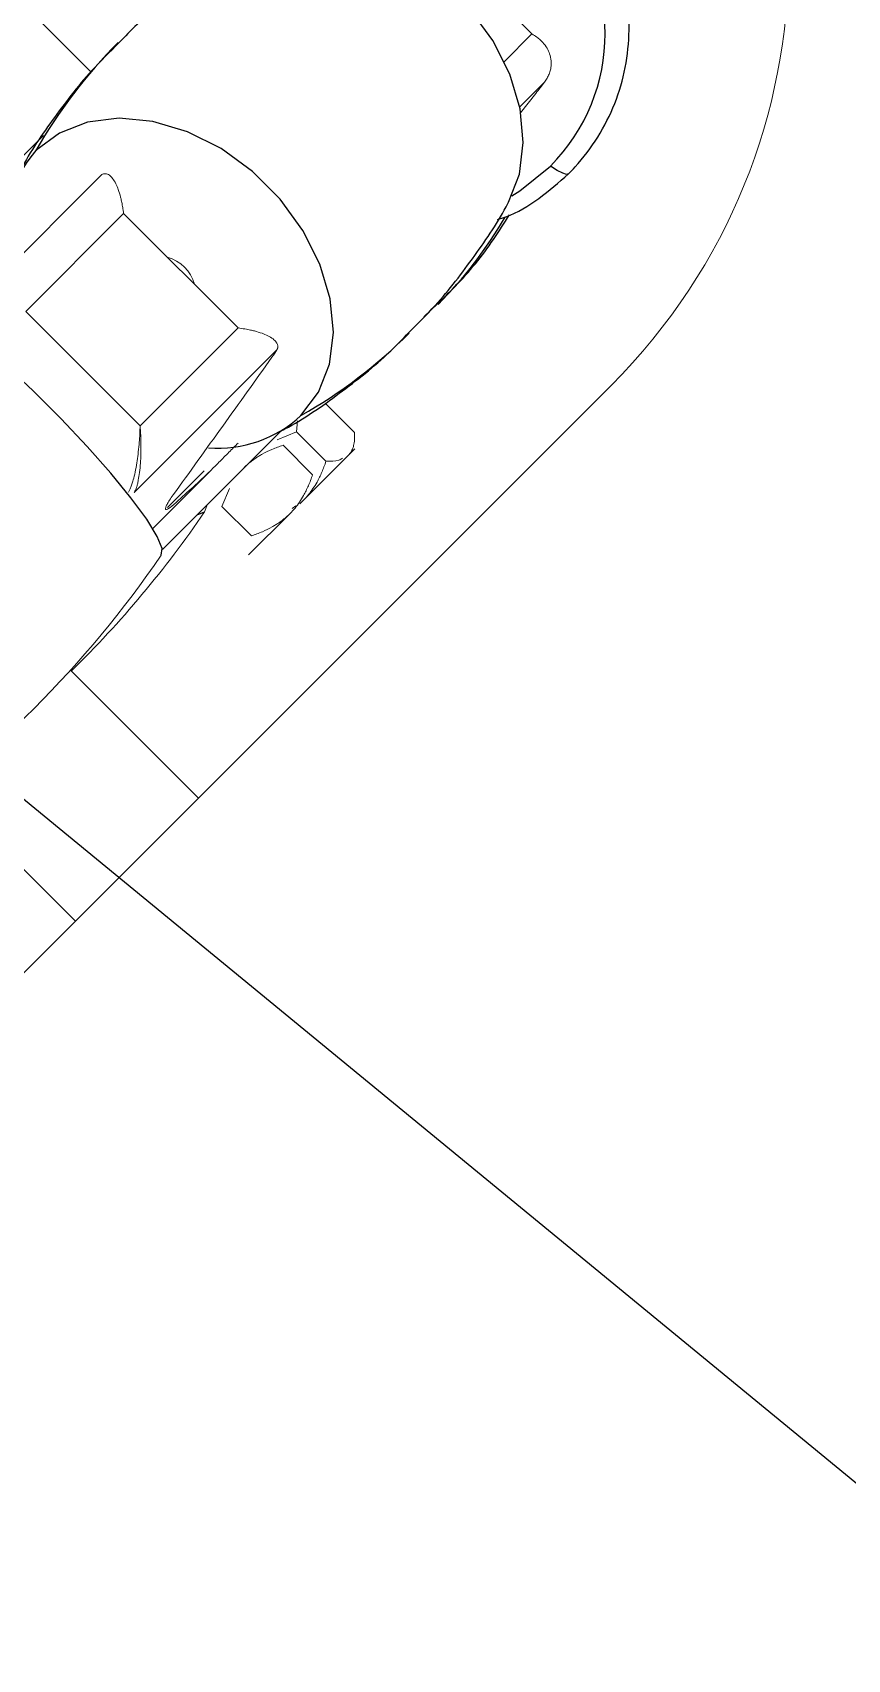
# Model space of a CAD drawing. Header units: millimetres. Extents: x -635 to 515, y -448 to 489.
# Drawn here: x -517.4 to -479.8, y 149.3 to 224.5 of the extents above; entities that cross this region are included whole.
import ezdxf

# ---------------------------------------------------------------- set-up
doc = ezdxf.new("R2010")
doc.units = ezdxf.units.MM

msp = doc.modelspace()

# ---------------------------------------------------------------- linework, layer by layer
for p, q in [((-515.448, 183.452), (-585.112, 253.117)), ((-535.984, 203.989), (135.966, -347.962))]:
    msp.add_line(p, q)
at = {"color": 144, "linetype": 'Continuous', "lineweight": 18}
for p, q in [((-494.358, 224.431), (-499.643, 229.716)), ((-493.776, 222.208), (-494.924, 221.059)), ((-494.885, 220.782), (-494.179, 221.684)), ((-524.972, 211.688), (-516.916, 219.744)), ((-514.231, 217.934), (-520.811, 211.354)), ((-517.744, 211.615), (-513.221, 216.138)), ((-507.936, 210.853), (-513.221, 216.138)), ((-499.348, 211.36), (-498.728, 211.966)), ((-512.46, 206.33), (-507.936, 210.853)), ((-506.14, 209.843), (-512.72, 203.264)), ((-540.196, 158.703), (-490.699, 208.201)), ((-502.549, 206.02), (-503.912, 207.383)), ((-505.933, 206.12), (-511.43, 200.623)), ((-505.235, 206.06), (-506.125, 205.678)), ((-505.194, 206.565), (-505.235, 206.06)), ((-504.494, 204.075), (-505.857, 205.438)), ((-502.547, 205.264), (-505.087, 202.724)), ((-509.492, 204.258), (-511.189, 202.561)), ((-512.72, 203.264), (-512.738, 203.229)), ((-508.329, 203.435), (-508.684, 202.612)), ((-509.477, 202.358), (-509.345, 202.709)), ((-507.32, 201.248), (-508.684, 202.612)), ((-505.539, 202.271), (-507.446, 200.365)), ((-505.427, 202.516), (-505.262, 202.639))]:
    msp.add_line(p, q, dxfattribs=at)
at = {"color": 7, "linetype": 'Continuous', "lineweight": 25}
for p, q in [((-514.736, 222.683), (-517.185, 225.132)), ((-517.744, 211.615), (-512.46, 206.33)), ((-503.872, 204.697), (-505.235, 206.06)), ((-509.211, 204.257), (-511.876, 201.591)), ((-509.827, 202.226), (-509.477, 202.358)), ((-509.76, 189.14), (-515.672, 195.052))]:
    msp.add_line(p, q, dxfattribs=at)
at = {"color": 8, "linetype": 'Continuous', "lineweight": 25}
msp.add_line((-495.639, 223.151), (-494.358, 224.431), dxfattribs=at)
at = {"color": 7, "linetype": 'Continuous', "lineweight": 25, "flags": 128}
for points in [[(-495.456, 216.639), (-495.446, 216.657), (-494.938, 217.955), (-494.756, 219.416), (-494.907, 220.978), (-495.384, 222.57), (-496.167, 224.125), (-497.221, 225.574), (-498.5, 226.853), (-499.949, 227.907), (-501.504, 228.69), (-503.096, 229.167), (-504.658, 229.318), (-506.119, 229.136), (-507.417, 228.628), (-507.44, 228.616)], [(-505.029, 206.806), (-504.219, 207.884), (-503.712, 209.182), (-503.53, 210.643), (-503.681, 212.204), (-504.158, 213.797), (-504.94, 215.352), (-505.995, 216.8), (-507.274, 218.08), (-508.722, 219.134), (-510.277, 219.916), (-511.87, 220.394), (-513.431, 220.544), (-514.893, 220.362), (-516.19, 219.855), (-517.268, 219.045)], [(-495.292, 216.957), (-494.913, 217.189), (-493.508, 218.327)], [(-511.479, 200.356), (-511.438, 200.665), (-511.667, 201.227), (-512.154, 202.018), (-512.88, 203.005), (-513.812, 204.143), (-514.909, 205.383), (-516.124, 206.671), (-517.403, 207.95), (-518.691, 209.165), (-519.931, 210.262), (-521.069, 211.194), (-522.056, 211.92), (-522.847, 212.407), (-523.409, 212.636), (-523.718, 212.595)]]:
    msp.add_lwpolyline(points, dxfattribs=at)
at = {"color": 8, "linetype": 'Continuous', "lineweight": 25, "flags": 128}
msp.add_lwpolyline([(-492.668, 217.971), (-492.668, 217.971), (-492.766, 217.948), (-492.939, 217.999), (-493.187, 218.126), (-493.508, 218.327)], dxfattribs=at)
at = {"color": 144, "linetype": 'Continuous', "lineweight": 18}
for centre, radius, start, end in [((-510.498, 228), 28, 315, 135), ((-511.666, 212.408), 1.774, 15.12579, 74.87421), ((-549.769, 229.859), 48.782, 314.41057, 325.68524), ((-552.751, 228.67), 50.05, 304.45149, 325.54851)]:
    msp.add_arc(centre, radius, start, end, dxfattribs=at)
at = {"color": 7, "linetype": 'Continuous', "lineweight": 25}
for centre, radius, start, end in [((-499.631, 224.443), 8.654, 315.03039, 134.96961), ((-512.672, 215.026), 6.106, 138.83014, 193.98875), ((-508.862, 210.925), 5.626, 265.56859, 312.93909)]:
    msp.add_arc(centre, radius, start, end, dxfattribs=at)
at = {"color": 8, "linetype": 'Continuous', "lineweight": 25}
for centre, radius, start, end in [((-496.967, 207.548), 23.331, 135.00525, 150.47539), ((-512.557, 225.8), 19.6, 315.00904, 329.89445), ((-516.526, 227.107), 23.33, 299.52455, 315.01167)]:
    msp.add_arc(centre, radius, start, end, dxfattribs=at)
at = {"color": 7, "linetype": 'Continuous', "lineweight": 25}
for points, knots in [([(-492.668, 217.971), (-492.566, 218.076), (-492.061, 218.595), (-491.274, 219.643), (-490.488, 221.198), (-489.999, 222.87), (-489.82, 224.599), (-489.956, 226.329), (-490.402, 228.003), (-491.142, 229.567), (-492.152, 230.971), (-493.399, 232.168), (-494.843, 233.121), (-496.436, 233.798), (-498.128, 234.176), (-499.862, 234.242), (-501.583, 233.994), (-503.23, 233.434), (-504.782, 232.591), (-505.658, 231.805), (-506.103, 231.406)], [0, 0, 0, 0, 0.014787, 0.0732594, 0.1316897, 0.1899316, 0.2479393, 0.3056968, 0.3632202, 0.4205566, 0.4777785, 0.5349746, 0.5922344, 0.6496154, 0.7071856, 0.7649873, 0.8230312, 0.8812963, 0.9397328, 1, 1, 1, 1]), ([(-507.417, 228.608), (-507.529, 228.552), (-508.522, 228.055), (-510.275, 226.811), (-512.187, 225.329), (-513.159, 224.31), (-513.434, 224.02)], [0, 0, 0, 0, 0.0506571, 0.4478146, 0.8433459, 1, 1, 1, 1]), ([(-513.434, 224.02), (-513.863, 223.6), (-514.994, 222.488), (-516.524, 220.459), (-517.643, 218.839), (-518.068, 217.981), (-518.077, 217.963)], [0, 0, 0, 0, 0.233221, 0.616334, 0.991852, 1, 1, 1, 1]), ([(-495.949, 215.857), (-495.819, 215.899), (-495.137, 216.118), (-493.994, 216.8), (-493.115, 217.577), (-492.668, 217.971)], [0, 0, 0, 0, 0.103794, 0.544986, 1, 1, 1, 1]), ([(-500.048, 210.646), (-499.634, 211.053), (-498.517, 212.151), (-496.999, 214.166), (-495.881, 215.786), (-495.455, 216.644), (-495.446, 216.662)], [0, 0, 0, 0, 0.227427, 0.613435, 0.991791, 1, 1, 1, 1]), ([(-498.728, 211.966), (-498.449, 212.232), (-497.495, 213.141), (-496.368, 214.532), (-495.638, 215.695), (-495.398, 216.079)], [0, 0, 0, 0, 0.216971, 0.741695, 1, 1, 1, 1]), ([(-506.106, 206.017), (-505.994, 206.073), (-505.001, 206.57), (-503.248, 207.813), (-501.322, 209.308), (-500.337, 210.342), (-500.048, 210.646)], [0, 0, 0, 0, 0.050277, 0.444455, 0.837018, 1, 1, 1, 1])]:
    msp.add_open_spline(points, degree=3, knots=knots, dxfattribs=at)
at = {"color": 144, "linetype": 'Continuous', "lineweight": 18}
for points, knots in [([(-493.776, 222.208), (-493.755, 222.236), (-493.712, 222.295), (-493.657, 222.386), (-493.607, 222.479), (-493.565, 222.576), (-493.53, 222.676), (-493.502, 222.778), (-493.469, 222.952), (-493.463, 223.205), (-493.529, 223.505), (-493.661, 223.788), (-493.815, 223.996), (-493.98, 224.163), (-494.142, 224.299), (-494.282, 224.384), (-494.358, 224.431)], [0, 0, 0, 0, 0.033609, 0.067818, 0.102712, 0.138371, 0.174873, 0.212291, 0.250694, 0.368497, 0.500524, 0.616367, 0.749917, 0.814279, 0.89764, 1, 1, 1, 1]), ([(-513.221, 216.138), (-513.229, 216.195), (-513.243, 216.304), (-513.268, 216.455), (-513.292, 216.589), (-513.316, 216.706), (-513.339, 216.806), (-513.385, 216.992), (-513.46, 217.239), (-513.583, 217.532), (-513.72, 217.76), (-513.854, 217.897), (-513.967, 217.959), (-514.057, 217.98), (-514.146, 217.974), (-514.203, 217.947), (-514.231, 217.934)], [0, 0, 0, 0, 0.0535699, 0.1023896, 0.1464573, 0.1857731, 0.2203384, 0.2501562, 0.3836992, 0.4995629, 0.6315826, 0.7494072, 0.8159336, 0.8796052, 0.9408167, 1, 1, 1, 1]), ([(-506.14, 209.843), (-506.132, 209.859), (-506.116, 209.891), (-506.102, 209.94), (-506.096, 209.99), (-506.1, 210.041), (-506.113, 210.093), (-506.135, 210.144), (-506.189, 210.232), (-506.314, 210.354), (-506.542, 210.491), (-506.835, 210.614), (-507.113, 210.698), (-507.381, 210.761), (-507.631, 210.811), (-507.828, 210.838), (-507.936, 210.853)], [0, 0, 0, 0, 0.0336092, 0.0678182, 0.1027118, 0.138371, 0.1748729, 0.2122908, 0.2506935, 0.3684973, 0.5005239, 0.6163673, 0.7499165, 0.8142789, 0.8976399, 1, 1, 1, 1]), ([(-510.927, 203.142), (-510.166, 204.2), (-508.644, 206.316), (-507.126, 208.436), (-506.367, 209.496)], [0, 0, 0, 0, 0.5, 1, 1, 1, 1]), ([(-512.99, 203.274), (-512.979, 203.292), (-512.958, 203.327), (-512.927, 203.39), (-512.896, 203.462), (-512.865, 203.542), (-512.834, 203.631), (-512.803, 203.728), (-512.752, 203.905), (-512.684, 204.197), (-512.61, 204.599), (-512.55, 205.034), (-512.511, 205.397), (-512.486, 205.721), (-512.469, 206.008), (-512.463, 206.216), (-512.46, 206.33)], [0, 0, 0, 0, 0.033753, 0.068062, 0.10301, 0.138676, 0.175134, 0.212453, 0.250697, 0.368746, 0.50053, 0.616517, 0.749918, 0.814318, 0.897679, 1, 1, 1, 1]), ([(-512.46, 206.33), (-512.455, 206.27), (-512.446, 206.155), (-512.436, 205.989), (-512.429, 205.838), (-512.424, 205.702), (-512.422, 205.582), (-512.418, 205.353), (-512.421, 205.027), (-512.443, 204.591), (-512.48, 204.188), (-512.53, 203.867), (-512.579, 203.642), (-512.623, 203.488), (-512.669, 203.359), (-512.703, 203.295), (-512.72, 203.264)], [0, 0, 0, 0, 0.053574, 0.102397, 0.146468, 0.185786, 0.220354, 0.250174, 0.383713, 0.499575, 0.631591, 0.749413, 0.815938, 0.879608, 0.940818, 1, 1, 1, 1]), ([(-502.549, 206.02), (-502.548, 205.963), (-502.546, 205.852), (-502.553, 205.697), (-502.57, 205.554), (-502.599, 205.403), (-502.649, 205.25), (-502.726, 205.099), (-502.796, 205.019), (-502.831, 204.979)], [0, 0, 0, 0, 0.1337615, 0.2618117, 0.3844041, 0.5018272, 0.6726052, 0.8381881, 1, 1, 1, 1]), ([(-507.933, 205.534), (-508.074, 205.394), (-508.366, 205.102), (-508.786, 204.682), (-509.079, 204.388), (-509.211, 204.257)], [0, 0, 0, 0, 0.337933, 0.704571, 1, 1, 1, 1]), ([(-507.649, 204.404), (-507.609, 204.443), (-507.528, 204.522), (-507.399, 204.633), (-507.263, 204.739), (-507.12, 204.84), (-506.971, 204.936), (-506.724, 205.08), (-506.356, 205.26), (-506.028, 205.377), (-505.857, 205.438)], [0, 0, 0, 0, 0.080754, 0.162299, 0.244824, 0.328512, 0.413539, 0.500072, 0.739045, 1, 1, 1, 1]), ([(-503.872, 204.697), (-503.902, 204.609), (-503.961, 204.437), (-504.062, 204.189), (-504.169, 203.956), (-504.301, 203.702), (-504.466, 203.432), (-504.672, 203.153), (-504.828, 202.987), (-504.906, 202.905)], [0, 0, 0, 0, 0.133761, 0.261812, 0.384404, 0.501827, 0.672605, 0.838188, 1, 1, 1, 1]), ([(-503.872, 204.697), (-503.657, 204.69), (-503.361, 204.681), (-503.166, 204.8), (-503.112, 204.832)], [0, 0, 0, 0, 0.727342, 1, 1, 1, 1]), ([(-509.211, 204.257), (-509.472, 204.011), (-509.996, 203.518), (-510.528, 203.032), (-510.794, 202.789)], [0, 0, 0, 0, 0.498935, 1, 1, 1, 1]), ([(-504.494, 204.075), (-504.524, 203.987), (-504.583, 203.815), (-504.683, 203.568), (-504.789, 203.336), (-504.921, 203.082), (-505.087, 202.812), (-505.293, 202.531), (-505.451, 202.365), (-505.528, 202.282)], [0, 0, 0, 0, 0.133217, 0.260764, 0.382893, 0.499887, 0.671365, 0.83759, 1, 1, 1, 1]), ([(-510.794, 202.789), (-510.939, 202.657), (-511.058, 202.563), (-511.183, 202.485), (-511.217, 202.469), (-511.266, 202.46), (-511.282, 202.466), (-511.294, 202.499), (-511.29, 202.527), (-511.265, 202.601), (-511.244, 202.648), (-511.182, 202.761), (-511.142, 202.827), (-511.046, 202.973), (-510.991, 203.054), (-510.927, 203.142)], [0, 0, 0, 0, 0.25, 0.25, 0.375, 0.375, 0.5, 0.5, 0.625, 0.625, 0.75, 0.75, 0.875, 0.875, 1, 1, 1, 1]), ([(-505.528, 202.282), (-505.568, 202.243), (-505.649, 202.165), (-505.779, 202.054), (-505.915, 201.947), (-506.057, 201.846), (-506.207, 201.75), (-506.454, 201.606), (-506.821, 201.426), (-507.149, 201.309), (-507.32, 201.248)], [0, 0, 0, 0, 0.080754, 0.162299, 0.244824, 0.328512, 0.413539, 0.500072, 0.739045, 1, 1, 1, 1])]:
    msp.add_open_spline(points, degree=3, knots=knots, dxfattribs=at)
for points in [[(-494.179, 221.684), (-494.038, 221.865), (-493.903, 222.04), (-493.776, 222.208)], [(-506.367, 209.496), (-506.267, 209.636), (-506.192, 209.751), (-506.14, 209.843)]]:
    msp.add_open_spline(points, degree=3, dxfattribs=at)

doc.saveas('drawing.dxf')
